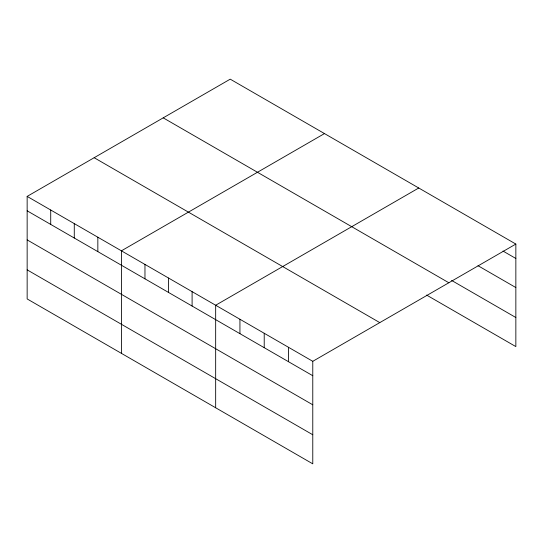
<?xml version="1.0" encoding="UTF-8"?>
<svg xmlns="http://www.w3.org/2000/svg" width="543" height="543" viewBox="0 0 543 543"><rect width="100%" height="100%" fill="white"/><g stroke="black" fill="none" stroke-linecap="round" stroke-linejoin="round"><path stroke-width="0.81" d="M27.15 196.403L312.775 361.312L312.775 463.837L27.15 298.935L27.15 196.403L230.225 79.163L515.85 244.065L515.85 346.597L426.594 295.066M324.483 133.578L121.408 250.825L121.408 353.35M418.734 188L215.666 305.241L215.666 407.773M312.775 361.312L515.85 244.065M502.994 251.056L515.85 258.475M478.003 265.703L515.85 287.552M451.586 280.412L515.85 317.519M163.212 117.851L448.837 282.754M94.163 157.714L379.788 322.617M27.15 210.813L312.775 375.722M27.15 239.897L312.775 404.8M27.15 269.857L312.775 434.76M288.496 347.289L288.496 361.706M264.217 333.273L264.217 347.683M239.938 319.257L239.938 333.667M192.1 291.639L192.1 306.048M168.534 278.03L168.534 292.439M144.967 264.427L144.967 278.837M97.842 237.216L97.842 251.626M74.276 223.614L74.276 238.024M50.716 210.012L50.716 224.422"/></g></svg>
